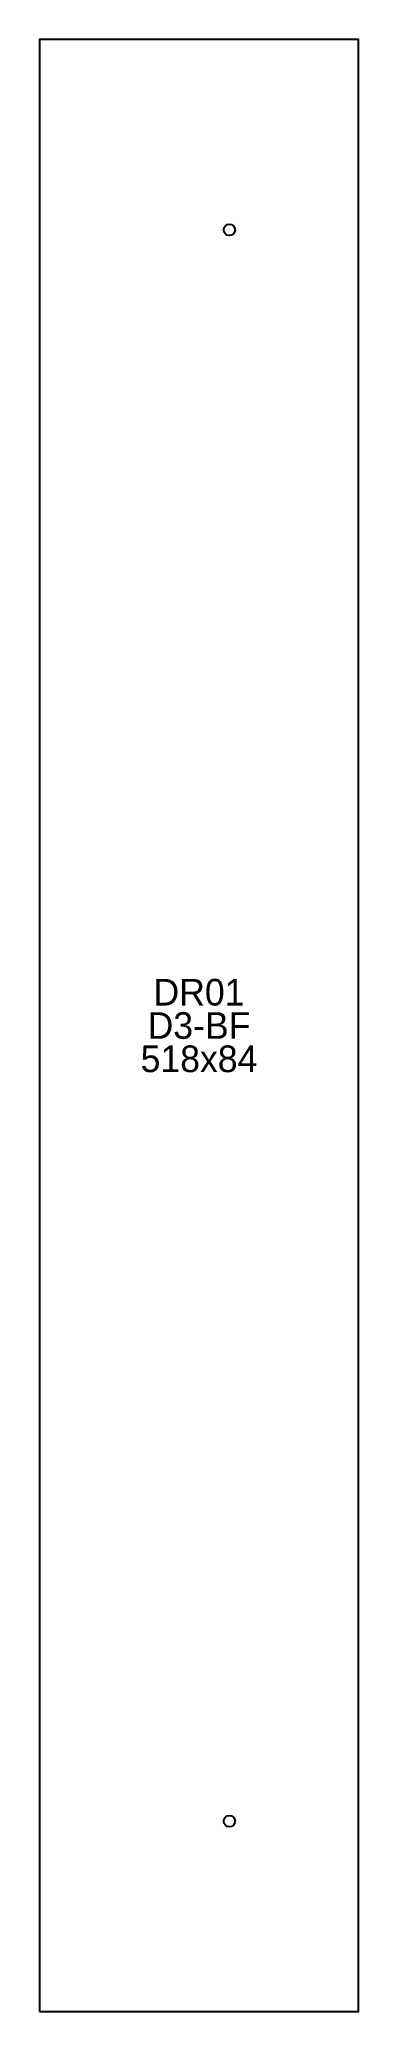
# Model space of a CAD drawing. Extents: x 0 to 84, y 0 to 518.
import ezdxf
from ezdxf.enums import TextEntityAlignment as Align

# ---------------------------------------------------------------- set-up
doc = ezdxf.new("R2010")
doc.units = 0
for name, color, linetype in [('OUTLINE', 7, 'CONTINUOUS'), ('SCREWS_3MM', 4, 'CONTINUOUS'), ('UNIT_NUMBER', 94, 'CONTINUOUS')]:
    doc.layers.add(name, color=color, linetype=linetype)

msp = doc.modelspace()

# ---------------------------------------------------------------- linework, layer by layer
at = {"layer": 'OUTLINE'}
msp.add_lwpolyline([(0, 0), (84, 0), (84, 518), (0, 518)], close=True, dxfattribs=at)
at = {"layer": 'SCREWS_3MM'}
for centre in [(50, 468), (50, 50)]:
    msp.add_circle(centre, 1.5, dxfattribs=at)

# ---------------------------------------------------------------- texts
at = {"layer": 'UNIT_NUMBER'}
for s, p in [('DR01', (42, 267.75)), ('D3-BF', (42, 259)), ('518x84', (42, 250.25))]:
    msp.add_text(s, height=7, dxfattribs=at).set_placement(p, align=Align.MIDDLE_CENTER)

doc.saveas('drawing.dxf')
